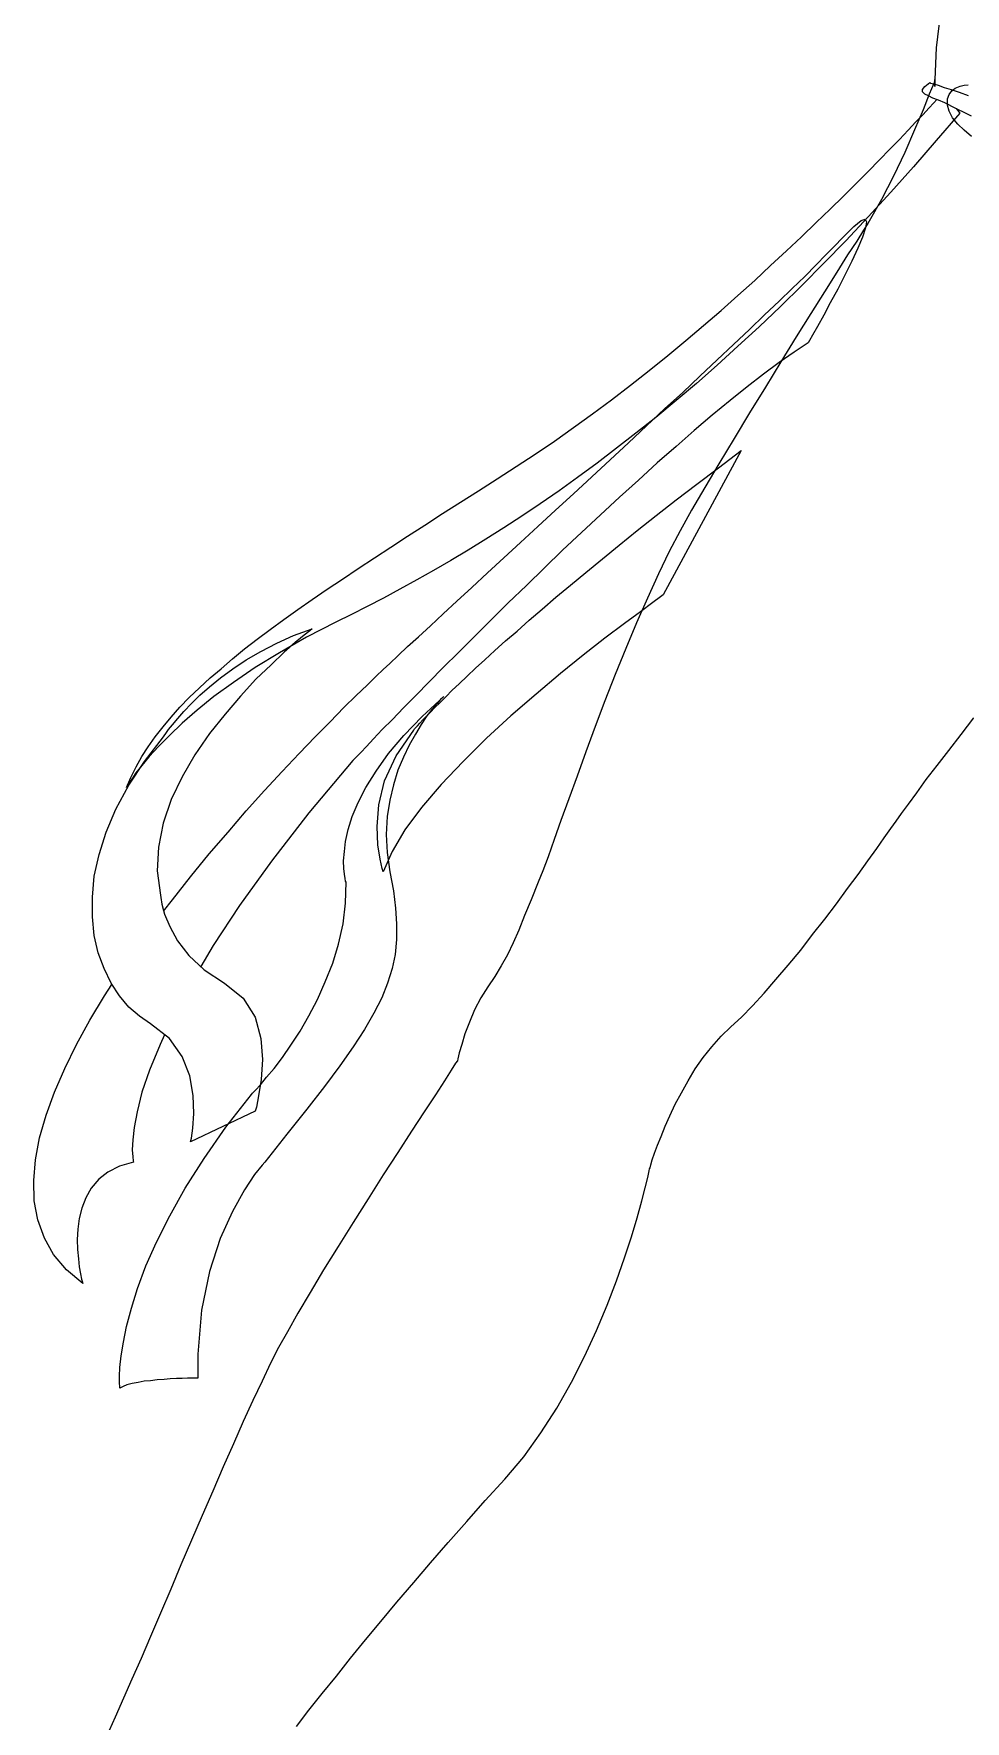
# Model space of a CAD drawing. Header units: millimetres. Extents: x -1542.5 to -1541.47, y 1782.13 to 1783.9.
# Drawn here: x -1542.381 to -1542.002, y 1782.501 to 1783.188 of the extents above; entities that cross this region are included whole.
import ezdxf

# ---------------------------------------------------------------- set-up
doc = ezdxf.new("R2010")
doc.units = ezdxf.units.MM
doc.header["$LTSCALE"] = 10
doc.layers.add('Humanos', color=2, linetype='Continuous')

msp = doc.modelspace()

# ---------------------------------------------------------------- linework, layer by layer
at = {"layer": 'Humanos'}
for points in [[(-1542.01207, 1783.19566), (-1542.01369, 1783.18236), (-1542.01422, 1783.16943), (-1542.01422, 1783.16655), (-1542.01422, 1783.16691), (-1542.01422, 1783.16852), (-1542.01422, 1783.16943), (-1542.01476, 1783.16781), (-1542.01655, 1783.16349), (-1542.01907, 1783.15702), (-1542.02249, 1783.14894), (-1542.02644, 1783.13977), (-1542.03111, 1783.13007), (-1542.03597, 1783.12054), (-1542.04099, 1783.11174), (-1542.04153, 1783.11084), (-1542.04333, 1783.10814), (-1542.04602, 1783.10365), (-1542.0498, 1783.09808), (-1542.05411, 1783.09107), (-1542.05914, 1783.08298), (-1542.06472, 1783.07418), (-1542.07065, 1783.06465), (-1542.07694, 1783.05459), (-1542.08322, 1783.04417), (-1542.0897, 1783.03374), (-1542.09598, 1783.02332), (-1542.10209, 1783.01308), (-1542.10785, 1783.00338), (-1542.11324, 1782.99421), (-1542.11791, 1782.98576), (-1542.12241, 1782.97732), (-1542.12672, 1782.96834), (-1542.13121, 1782.95845), (-1542.1357, 1782.94838), (-1542.14002, 1782.93796), (-1542.14433, 1782.92736), (-1542.14846, 1782.91658), (-1542.15241, 1782.90615), (-1542.15619, 1782.89591), (-1542.15978, 1782.88603), (-1542.1632, 1782.87668), (-1542.16643, 1782.86788), (-1542.16913, 1782.86015), (-1542.17164, 1782.85314), (-1542.1738, 1782.84739), (-1542.1756, 1782.8429), (-1542.17848, 1782.83571), (-1542.18117, 1782.82923), (-1542.1835, 1782.82331), (-1542.18584, 1782.81809), (-1542.18818, 1782.81324), (-1542.1907, 1782.80875), (-1542.19321, 1782.80444), (-1542.19609, 1782.8003), (-1542.19896, 1782.79581), (-1542.20148, 1782.79096), (-1542.20363, 1782.78593), (-1542.20543, 1782.78108), (-1542.20669, 1782.77676), (-1542.20776, 1782.77335), (-1542.20831, 1782.77101), (-1542.20848, 1782.77011), (-1542.20921, 1782.76921), (-1542.211, 1782.76634), (-1542.2137, 1782.76202), (-1542.21747, 1782.75627), (-1542.22196, 1782.74944), (-1542.22718, 1782.74153), (-1542.23274, 1782.73291), (-1542.23868, 1782.72375), (-1542.24479, 1782.71404), (-1542.2509, 1782.70433), (-1542.25701, 1782.69463), (-1542.26294, 1782.68511), (-1542.26833, 1782.67594), (-1542.27336, 1782.66749), (-1542.27767, 1782.65995), (-1542.28127, 1782.65348), (-1542.28451, 1782.64719), (-1542.28792, 1782.63982), (-1542.29169, 1782.63191), (-1542.29565, 1782.62347), (-1542.2996, 1782.6143), (-1542.30373, 1782.60496), (-1542.30804, 1782.59507), (-1542.31236, 1782.58519), (-1542.31667, 1782.57513), (-1542.32099, 1782.56506), (-1542.32512, 1782.55517), (-1542.32925, 1782.54547), (-1542.33338, 1782.53594), (-1542.33716, 1782.52696), (-1542.34093, 1782.51851), (-1542.34435, 1782.51079), (-1542.34776, 1782.50306), (-1542.35136, 1782.49497)], [(-1541.99931, 1783.1545), (-1542.00236, 1783.15595), (-1542.00488, 1783.15721), (-1542.00704, 1783.15828), (-1542.00884, 1783.15918), (-1542.01027, 1783.1599), (-1542.01279, 1783.16098), (-1542.01512, 1783.16187), (-1542.01691, 1783.16277), (-1542.01835, 1783.16349), (-1542.01925, 1783.16439), (-1542.01925, 1783.16529), (-1542.01835, 1783.16655), (-1542.01637, 1783.16817)], [(-1542.01637, 1783.16817), (-1542.01601, 1783.16798), (-1542.01476, 1783.16762), (-1542.01297, 1783.16709), (-1542.01045, 1783.16619), (-1542.00758, 1783.16529), (-1542.00434, 1783.16421), (-1542.00074, 1783.16296)], [(-1541.99931, 1783.14624), (-1542.00236, 1783.14875), (-1542.00488, 1783.15127), (-1542.00704, 1783.15379), (-1542.00847, 1783.15648), (-1542.00919, 1783.159), (-1542.00919, 1783.16151), (-1542.00847, 1783.16332), (-1542.00739, 1783.16475), (-1542.00596, 1783.16583), (-1542.00398, 1783.16673), (-1542.00236, 1783.16709), (-1542.00074, 1783.16727)], [(-1542.0056, 1783.15756), (-1542.00416, 1783.15576), (-1542.01369, 1783.14462), (-1542.02302, 1783.13384), (-1542.03219, 1783.1236), (-1542.04135, 1783.11353), (-1542.05052, 1783.10383), (-1542.0595, 1783.09466), (-1542.06831, 1783.08567), (-1542.07711, 1783.07705), (-1542.08574, 1783.06879), (-1542.09437, 1783.06088), (-1542.10281, 1783.05315), (-1542.11126, 1783.04578), (-1542.11953, 1783.03877), (-1542.12779, 1783.03195), (-1542.13588, 1783.02547), (-1542.14379, 1783.01936), (-1542.1517, 1783.01326), (-1542.15961, 1783.00751), (-1542.16715, 1783.00212), (-1542.17488, 1782.99673), (-1542.18225, 1782.9917), (-1542.18962, 1782.98702), (-1542.19698, 1782.98235), (-1542.20417, 1782.97785), (-1542.21118, 1782.97372), (-1542.21819, 1782.96959), (-1542.22502, 1782.96582), (-1542.23185, 1782.96204), (-1542.2385, 1782.95845), (-1542.24515, 1782.95503), (-1542.25162, 1782.9518), (-1542.25791, 1782.94857), (-1542.26994, 1782.94246), (-1542.28091, 1782.93616), (-1542.29079, 1782.93024), (-1542.2996, 1782.92413), (-1542.30751, 1782.91838), (-1542.31434, 1782.9128), (-1542.32045, 1782.90759), (-1542.32565, 1782.90256), (-1542.33015, 1782.89806), (-1542.33392, 1782.89393), (-1542.3368, 1782.89034), (-1542.33932, 1782.88728), (-1542.34093, 1782.88477), (-1542.34219, 1782.88297), (-1542.34291, 1782.88171), (-1542.34309, 1782.88135), (-1542.34129, 1782.88549), (-1542.33913, 1782.8898), (-1542.3368, 1782.89393), (-1542.33428, 1782.89789), (-1542.33141, 1782.90202), (-1542.32817, 1782.90597), (-1542.32494, 1782.90992), (-1542.32135, 1782.91406), (-1542.31757, 1782.91801), (-1542.31344, 1782.92197), (-1542.30913, 1782.92592), (-1542.30463, 1782.9297), (-1542.29996, 1782.93365), (-1542.29511, 1782.93778), (-1542.2899, 1782.94174), (-1542.28468, 1782.94569), (-1542.27911, 1782.94964), (-1542.27336, 1782.95378), (-1542.26761, 1782.95791), (-1542.2615, 1782.96204), (-1542.25521, 1782.96618), (-1542.24892, 1782.97049), (-1542.24227, 1782.9748), (-1542.23562, 1782.97911), (-1542.22879, 1782.98361), (-1542.22178, 1782.9881), (-1542.2146, 1782.99277), (-1542.20723, 1782.99745), (-1542.19986, 1783.00212), (-1542.19231, 1783.00697), (-1542.18459, 1783.012), (-1542.17686, 1783.01703), (-1542.16895, 1783.02224), (-1542.16122, 1783.02781), (-1542.1535, 1783.03338), (-1542.14577, 1783.03913), (-1542.13804, 1783.04506), (-1542.13049, 1783.05099), (-1542.12294, 1783.0571), (-1542.11557, 1783.06321), (-1542.10839, 1783.06932), (-1542.1012, 1783.07543), (-1542.09437, 1783.08154), (-1542.08754, 1783.08766), (-1542.08107, 1783.09377), (-1542.0746, 1783.09969), (-1542.06849, 1783.10545), (-1542.06256, 1783.1112), (-1542.05681, 1783.11659), (-1542.05142, 1783.12198), (-1542.04621, 1783.12719), (-1542.04135, 1783.13204), (-1542.03686, 1783.13672), (-1542.03255, 1783.14103), (-1542.0286, 1783.14498), (-1542.02518, 1783.14875), (-1542.02195, 1783.15217), (-1542.01907, 1783.15523), (-1542.01674, 1783.15774), (-1542.01476, 1783.1599), (-1542.0135, 1783.16134), (-1542.0135, 1783.16134)], [(-1542.328, 1782.83103), (-1542.3244, 1782.83571), (-1542.31703, 1782.84505), (-1542.30949, 1782.8544), (-1542.30176, 1782.8632), (-1542.29439, 1782.87183), (-1542.28702, 1782.88009), (-1542.27983, 1782.88782), (-1542.27282, 1782.89519), (-1542.26635, 1782.90202), (-1542.26024, 1782.90813), (-1542.25467, 1782.91388), (-1542.24964, 1782.91874), (-1542.24515, 1782.92304), (-1542.24156, 1782.92664), (-1542.23868, 1782.92934), (-1542.23598, 1782.93185), (-1542.23257, 1782.93509), (-1542.22879, 1782.93868), (-1542.2243, 1782.94263), (-1542.21945, 1782.94712), (-1542.21423, 1782.95198), (-1542.20867, 1782.95719), (-1542.20256, 1782.96276), (-1542.19626, 1782.9687), (-1542.18962, 1782.9748), (-1542.18278, 1782.98109), (-1542.17577, 1782.98757), (-1542.16859, 1782.99421), (-1542.16122, 1783.00086), (-1542.15385, 1783.00769), (-1542.1463, 1783.0147), (-1542.13893, 1783.02152), (-1542.13157, 1783.02853), (-1542.1242, 1783.03536), (-1542.11683, 1783.04201), (-1542.10982, 1783.04866), (-1542.10281, 1783.05531), (-1542.09617, 1783.0616), (-1542.0897, 1783.0677), (-1542.08358, 1783.07364), (-1542.07766, 1783.07921), (-1542.07226, 1783.08442), (-1542.06723, 1783.08927), (-1542.06256, 1783.09394), (-1542.0586, 1783.09808), (-1542.05501, 1783.10167), (-1542.05196, 1783.10491), (-1542.04728, 1783.10958), (-1542.04423, 1783.1121), (-1542.04261, 1783.11264), (-1542.04207, 1783.11155), (-1542.04243, 1783.10904), (-1542.04369, 1783.10527), (-1542.04567, 1783.10077), (-1542.048, 1783.09556), (-1542.05088, 1783.08981), (-1542.05375, 1783.08406), (-1542.05681, 1783.07849), (-1542.0595, 1783.07346), (-1542.06202, 1783.06896), (-1542.06399, 1783.06537), (-1542.06525, 1783.06321), (-1542.0658, 1783.06231), (-1542.07155, 1783.05854), (-1542.07766, 1783.05423), (-1542.08395, 1783.04956), (-1542.09059, 1783.04434), (-1542.0976, 1783.03877), (-1542.1048, 1783.03284), (-1542.11216, 1783.02656), (-1542.11953, 1783.02008), (-1542.12726, 1783.01344), (-1542.1348, 1783.00643), (-1542.14253, 1782.99943), (-1542.15026, 1782.99223), (-1542.15799, 1782.98505), (-1542.16572, 1782.97785), (-1542.17308, 1782.97067), (-1542.18045, 1782.96348), (-1542.18782, 1782.95647), (-1542.19483, 1782.94947), (-1542.20148, 1782.94282), (-1542.20795, 1782.93635), (-1542.21423, 1782.93024), (-1542.21998, 1782.9243), (-1542.22538, 1782.91874), (-1542.23041, 1782.9137), (-1542.2349, 1782.90903), (-1542.23904, 1782.9049), (-1542.24263, 1782.90112), (-1542.24551, 1782.89806), (-1542.24784, 1782.89555), (-1542.24964, 1782.89376), (-1542.25071, 1782.89267), (-1542.25108, 1782.89231), (-1542.26887, 1782.87111), (-1542.28415, 1782.85134), (-1542.29708, 1782.83337), (-1542.30787, 1782.81702), (-1542.3129, 1782.80857), (-1542.3129, 1782.80857)], [(-1542.22628, 1782.90472), (-1542.2261, 1782.9049), (-1542.22592, 1782.90526), (-1542.22538, 1782.90579), (-1542.22466, 1782.90651), (-1542.22376, 1782.90759), (-1542.2225, 1782.90885), (-1542.22124, 1782.91028), (-1542.21963, 1782.9119), (-1542.21765, 1782.91388), (-1542.21568, 1782.91586), (-1542.21316, 1782.91819), (-1542.21064, 1782.92089), (-1542.20776, 1782.92359), (-1542.20453, 1782.92664), (-1542.20112, 1782.92988), (-1542.19735, 1782.93329), (-1542.19321, 1782.93706), (-1542.18889, 1782.94101), (-1542.18423, 1782.94497), (-1542.17937, 1782.94947), (-1542.17398, 1782.95396), (-1542.16841, 1782.95881), (-1542.16248, 1782.96366), (-1542.15619, 1782.96887), (-1542.14954, 1782.97445), (-1542.14271, 1782.98001), (-1542.13534, 1782.98595), (-1542.12762, 1782.99206), (-1542.11953, 1782.99834), (-1542.11108, 1783.00482), (-1542.10228, 1783.01146), (-1542.09311, 1783.01847), (-1542.12474, 1782.95971), (-1542.12582, 1782.95899), (-1542.12905, 1782.95665), (-1542.13408, 1782.95287), (-1542.14055, 1782.94802), (-1542.14846, 1782.9421), (-1542.15727, 1782.93526), (-1542.16662, 1782.92772), (-1542.1765, 1782.91927), (-1542.18674, 1782.91047), (-1542.19662, 1782.90148), (-1542.20615, 1782.89195), (-1542.21513, 1782.88261), (-1542.22304, 1782.87327), (-1542.22987, 1782.8641), (-1542.23508, 1782.8553), (-1542.23868, 1782.84703), (-1542.23904, 1782.84846), (-1542.23994, 1782.85224), (-1542.24083, 1782.85799), (-1542.2412, 1782.86554), (-1542.24047, 1782.87434), (-1542.23814, 1782.88405), (-1542.23346, 1782.89429), (-1542.22628, 1782.90472)], [(-1542.31703, 1782.73722), (-1542.31667, 1782.73866), (-1542.31614, 1782.74279), (-1542.31577, 1782.74873), (-1542.31595, 1782.7561), (-1542.31739, 1782.764), (-1542.32045, 1782.77191), (-1542.32565, 1782.77927), (-1542.33338, 1782.78521), (-1542.33788, 1782.78826), (-1542.34219, 1782.79204), (-1542.34597, 1782.79653), (-1542.34938, 1782.80174), (-1542.35225, 1782.80767), (-1542.35459, 1782.81414), (-1542.35621, 1782.82115), (-1542.35693, 1782.8287), (-1542.35693, 1782.83679), (-1542.35621, 1782.84523), (-1542.35423, 1782.85404), (-1542.35136, 1782.8632), (-1542.3474, 1782.87255), (-1542.34219, 1782.88225), (-1542.33572, 1782.89195), (-1542.328, 1782.90202), (-1542.32781, 1782.90238), (-1542.3271, 1782.90328), (-1542.32602, 1782.9049), (-1542.3244, 1782.90688), (-1542.32225, 1782.90939), (-1542.31973, 1782.91226), (-1542.31667, 1782.9155), (-1542.31326, 1782.91891), (-1542.3093, 1782.92233), (-1542.30481, 1782.92592), (-1542.29978, 1782.9297), (-1542.29439, 1782.93329), (-1542.28846, 1782.93671), (-1542.28199, 1782.94012), (-1542.27516, 1782.94317), (-1542.26761, 1782.94587), (-1542.26851, 1782.94515), (-1542.27084, 1782.94336), (-1542.27444, 1782.9403), (-1542.27893, 1782.93635), (-1542.28432, 1782.93131), (-1542.29043, 1782.92538), (-1542.29672, 1782.91855), (-1542.30302, 1782.91118), (-1542.3093, 1782.90328), (-1542.31524, 1782.89465), (-1542.32045, 1782.88567), (-1542.32494, 1782.8765), (-1542.32817, 1782.8668), (-1542.33015, 1782.85709), (-1542.33069, 1782.84739), (-1542.32925, 1782.8375), (-1542.32907, 1782.8366), (-1542.32871, 1782.83391), (-1542.32763, 1782.82978), (-1542.32548, 1782.82474), (-1542.32242, 1782.81899), (-1542.31775, 1782.81306), (-1542.31146, 1782.80713), (-1542.30319, 1782.80174), (-1542.29565, 1782.79563), (-1542.29079, 1782.7879), (-1542.28846, 1782.77927), (-1542.28774, 1782.77065), (-1542.28828, 1782.76256), (-1542.28936, 1782.75591), (-1542.29026, 1782.75124), (-1542.29079, 1782.74963), (-1542.31703, 1782.73722)], [(-1542.31415, 1782.64108), (-1542.31452, 1782.64108), (-1542.31524, 1782.64108), (-1542.31667, 1782.64108), (-1542.31829, 1782.64108), (-1542.32045, 1782.6409), (-1542.32278, 1782.6409), (-1542.3253, 1782.64072), (-1542.32781, 1782.64054), (-1542.33069, 1782.64036), (-1542.33338, 1782.64), (-1542.3359, 1782.63982), (-1542.33842, 1782.63928), (-1542.34075, 1782.63892), (-1542.34291, 1782.63838), (-1542.34452, 1782.63766), (-1542.34578, 1782.63695), (-1542.34578, 1782.63748), (-1542.34597, 1782.6391), (-1542.34597, 1782.6418), (-1542.34578, 1782.64539), (-1542.34525, 1782.65007), (-1542.34435, 1782.65563), (-1542.34309, 1782.6621), (-1542.34112, 1782.66947), (-1542.3386, 1782.67756), (-1542.33518, 1782.68672), (-1542.33087, 1782.69643), (-1542.32548, 1782.70704), (-1542.31919, 1782.71835), (-1542.31146, 1782.7304), (-1542.30265, 1782.74315), (-1542.29223, 1782.75645), (-1542.29187, 1782.757), (-1542.29061, 1782.75825), (-1542.28864, 1782.7604), (-1542.28612, 1782.76346), (-1542.28306, 1782.76706), (-1542.27965, 1782.77155), (-1542.27624, 1782.77658), (-1542.27246, 1782.78215), (-1542.26887, 1782.78844), (-1542.26545, 1782.79509), (-1542.26222, 1782.80228), (-1542.25917, 1782.80983), (-1542.25683, 1782.81756), (-1542.25503, 1782.82582), (-1542.25395, 1782.83427), (-1542.25377, 1782.8429), (-1542.25395, 1782.84325), (-1542.25413, 1782.84433), (-1542.25449, 1782.84613), (-1542.25467, 1782.84846), (-1542.25485, 1782.85152), (-1542.25449, 1782.8553), (-1542.25395, 1782.85943), (-1542.25287, 1782.86428), (-1542.25126, 1782.86949), (-1542.24892, 1782.87524), (-1542.24569, 1782.88135), (-1542.24156, 1782.888), (-1542.23652, 1782.89519), (-1542.23023, 1782.90256), (-1542.22286, 1782.91028), (-1542.21406, 1782.91838), (-1542.21442, 1782.91801), (-1542.21532, 1782.91712), (-1542.21675, 1782.9155), (-1542.21873, 1782.91316), (-1542.22088, 1782.91047), (-1542.22322, 1782.90705), (-1542.22556, 1782.9031), (-1542.22808, 1782.89861), (-1542.23041, 1782.89376), (-1542.23274, 1782.88836), (-1542.23455, 1782.88243), (-1542.23598, 1782.87614), (-1542.23706, 1782.86949), (-1542.23742, 1782.8623), (-1542.23706, 1782.85494), (-1542.23598, 1782.84703), (-1542.23455, 1782.8393), (-1542.23365, 1782.83229), (-1542.23329, 1782.82582), (-1542.23329, 1782.81953), (-1542.23383, 1782.81342), (-1542.23508, 1782.80767), (-1542.23688, 1782.80174), (-1542.23921, 1782.79581), (-1542.24245, 1782.78952), (-1542.24622, 1782.78287), (-1542.2509, 1782.77586), (-1542.25629, 1782.76813), (-1542.26258, 1782.75969), (-1542.26977, 1782.75052), (-1542.27785, 1782.74028), (-1542.28684, 1782.72896), (-1542.28792, 1782.7277), (-1542.29097, 1782.72392), (-1542.29511, 1782.71764), (-1542.29996, 1782.70883), (-1542.30499, 1782.69787), (-1542.3093, 1782.68439), (-1542.31254, 1782.66875), (-1542.31415, 1782.65078), (-1542.31415, 1782.64108)], [(-1542.2739, 1782.49929), (-1542.26887, 1782.50594), (-1542.26348, 1782.51276), (-1542.25772, 1782.51977), (-1542.25197, 1782.52714), (-1542.24586, 1782.53451), (-1542.23958, 1782.54206), (-1542.2331, 1782.54996), (-1542.22628, 1782.55787), (-1542.21945, 1782.56596), (-1542.21226, 1782.57423), (-1542.20472, 1782.58267), (-1542.19716, 1782.5913), (-1542.18925, 1782.59992), (-1542.18153, 1782.60909), (-1542.17452, 1782.61879), (-1542.16805, 1782.62886), (-1542.16212, 1782.63946), (-1542.15673, 1782.64988), (-1542.15188, 1782.66048), (-1542.14756, 1782.67073), (-1542.14379, 1782.68061), (-1542.14055, 1782.68996), (-1542.13768, 1782.69858), (-1542.13534, 1782.70631), (-1542.13354, 1782.71315), (-1542.13211, 1782.71854), (-1542.13103, 1782.72267), (-1542.13049, 1782.72536), (-1542.13031, 1782.72626), (-1542.13013, 1782.72662), (-1542.12978, 1782.72788), (-1542.12923, 1782.72986), (-1542.12833, 1782.73255), (-1542.12707, 1782.73578), (-1542.12564, 1782.73938), (-1542.12402, 1782.74352), (-1542.12204, 1782.74783), (-1542.11989, 1782.7525), (-1542.11737, 1782.75717), (-1542.11468, 1782.76202), (-1542.1118, 1782.76688), (-1542.10856, 1782.77155), (-1542.10497, 1782.77586), (-1542.1012, 1782.78017), (-1542.09724, 1782.78395), (-1542.09293, 1782.7879), (-1542.08844, 1782.79258), (-1542.08377, 1782.79761), (-1542.07892, 1782.80318), (-1542.07388, 1782.80911), (-1542.06885, 1782.81522), (-1542.06399, 1782.82151), (-1542.05897, 1782.8278), (-1542.05429, 1782.83409), (-1542.0498, 1782.8402), (-1542.04549, 1782.84595), (-1542.04153, 1782.85152), (-1542.03794, 1782.85655), (-1542.03488, 1782.86087), (-1542.03219, 1782.86464), (-1542.03003, 1782.86769), (-1542.02787, 1782.87075), (-1542.025, 1782.87453), (-1542.02159, 1782.87919), (-1542.01781, 1782.88459), (-1542.01333, 1782.89034), (-1542.00865, 1782.89645), (-1542.00362, 1782.90291), (-1541.99841, 1782.90975)], [(-1542.32763, 1782.78072), (-1542.32943, 1782.77676), (-1542.33375, 1782.76634), (-1542.3368, 1782.75735), (-1542.33877, 1782.74944), (-1542.34003, 1782.74298), (-1542.34057, 1782.73794), (-1542.34075, 1782.73399), (-1542.34057, 1782.73112), (-1542.34039, 1782.7295), (-1542.34022, 1782.72896), (-1542.34597, 1782.72734), (-1542.35063, 1782.72482), (-1542.35441, 1782.72195), (-1542.35747, 1782.71835), (-1542.35962, 1782.7144), (-1542.36124, 1782.71027), (-1542.36232, 1782.70595), (-1542.36286, 1782.70164), (-1542.36322, 1782.69751), (-1542.36304, 1782.69337), (-1542.36268, 1782.6896), (-1542.36232, 1782.68636), (-1542.36178, 1782.68349), (-1542.36142, 1782.68133), (-1542.36106, 1782.68008), (-1542.36088, 1782.67954), (-1542.36753, 1782.68511), (-1542.37274, 1782.6914), (-1542.37651, 1782.69805), (-1542.37921, 1782.70542), (-1542.38065, 1782.71315), (-1542.38083, 1782.72141), (-1542.38011, 1782.72986), (-1542.37849, 1782.73884), (-1542.3758, 1782.74801), (-1542.37238, 1782.75735), (-1542.36825, 1782.76706), (-1542.3634, 1782.77676), (-1542.358, 1782.78664), (-1542.35208, 1782.79653), (-1542.34902, 1782.8012), (-1542.34902, 1782.8012)]]:
    msp.add_lwpolyline(points, dxfattribs=at)

doc.saveas('drawing.dxf')
